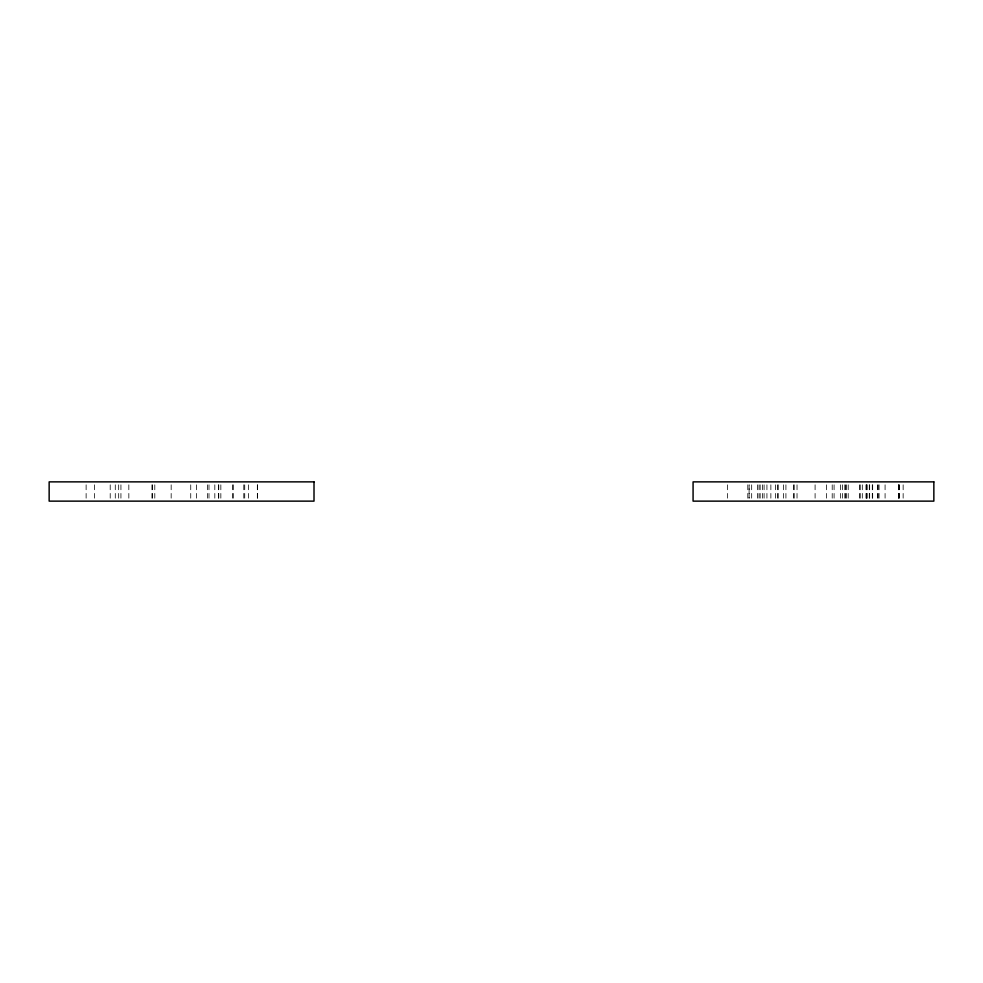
<?xml version="1.0" encoding="UTF-8"?>
<svg xmlns="http://www.w3.org/2000/svg" width="983" height="983" viewBox="0 0 983 983"><rect width="100%" height="100%" fill="white"/><g stroke="black" fill="none" stroke-linecap="round" stroke-linejoin="round"><path stroke-width="0.74" stroke-dasharray="4.92 3.69" d="M903.144 484.828L903.144 498.172M899.199 484.828L899.199 498.172M899.003 484.828L899.003 498.172M898.818 484.828L898.818 498.172M898.634 484.828L898.634 498.172M885.081 484.828L885.081 498.172M879.06 484.828L879.06 498.172M878.126 484.828L878.126 498.172M877.561 484.828L877.561 498.172M872.671 484.828L872.671 498.172M872.29 484.828L872.29 498.172M869.66 484.828L869.66 498.172M869.279 484.828L869.279 498.172M867.203 484.828L867.203 498.172M866.637 484.828L866.637 498.172M866.269 484.828L866.269 498.172M866.084 484.828L866.084 498.172M862.312 484.828L862.312 498.172M860.248 484.828L860.248 498.172M859.498 484.828L859.498 498.172M848.206 484.828L848.206 498.172M846.51 484.828L846.51 498.172M845.564 484.828L845.564 498.172M844.815 484.828L844.815 498.172M842.37 484.828L842.37 498.172M840.49 484.828L840.49 498.172M834.088 484.828L834.088 498.172M832.208 484.828L832.208 498.172M826.568 484.828L826.568 498.172M815.091 484.828L815.091 498.172M797.029 484.828L797.029 498.172M794.203 484.828L794.203 498.172M793.637 484.828L793.637 498.172M785.921 484.828L785.921 498.172M783.476 484.828L783.476 498.172M778.217 484.828L778.217 498.172M777.651 484.828L777.651 498.172M775.575 484.828L775.575 498.172M770.869 484.828L770.869 498.172M766.924 484.828L766.924 498.172M764.098 484.828L764.098 498.172M762.403 484.828L762.403 498.172M760.154 484.828L760.154 498.172M759.023 484.828L759.023 498.172M757.635 484.828L757.524 498.172M751.676 484.828L751.676 498.172M747.793 484.828L747.793 498.172M727.604 484.828L727.604 498.172M257.534 484.828L257.534 498.172M257.337 484.828L257.337 498.172M248.502 484.828L248.502 498.172M244.73 484.828L244.73 498.172M243.796 484.828L243.796 498.172M233.254 484.828L233.254 498.172M232.688 484.828L232.688 498.172M220.843 484.828L220.843 498.172M218.767 484.828L218.767 498.172M218.582 484.828L218.582 498.172M214.822 484.828L214.822 498.172M208.986 484.828L208.986 498.172M207.487 484.828L207.487 498.172M196.563 484.828L196.563 498.172M190.739 484.828L190.739 498.172M171.165 484.828L171.165 498.172M154.798 484.828L154.798 498.172M152.353 484.828L152.353 498.172M151.972 484.828L151.972 498.172M128.834 484.828L128.834 498.172M120.934 484.828L120.934 498.172M118.673 484.828L118.673 498.172M115.281 484.828L115.281 498.172M110.207 484.828L110.207 498.172M94.405 484.828L94.405 498.172M86.123 484.828L86.123 498.172M749.132 498.172L749.132 484.828L749.046 498.172"/><path stroke-width="1.47" d="M314.007 481.867L49.15 481.867L49.15 501.133L314.007 501.133L314.007 481.867M933.85 481.867L693.076 481.867L693.076 501.133L933.85 501.133L933.85 481.867"/></g></svg>
